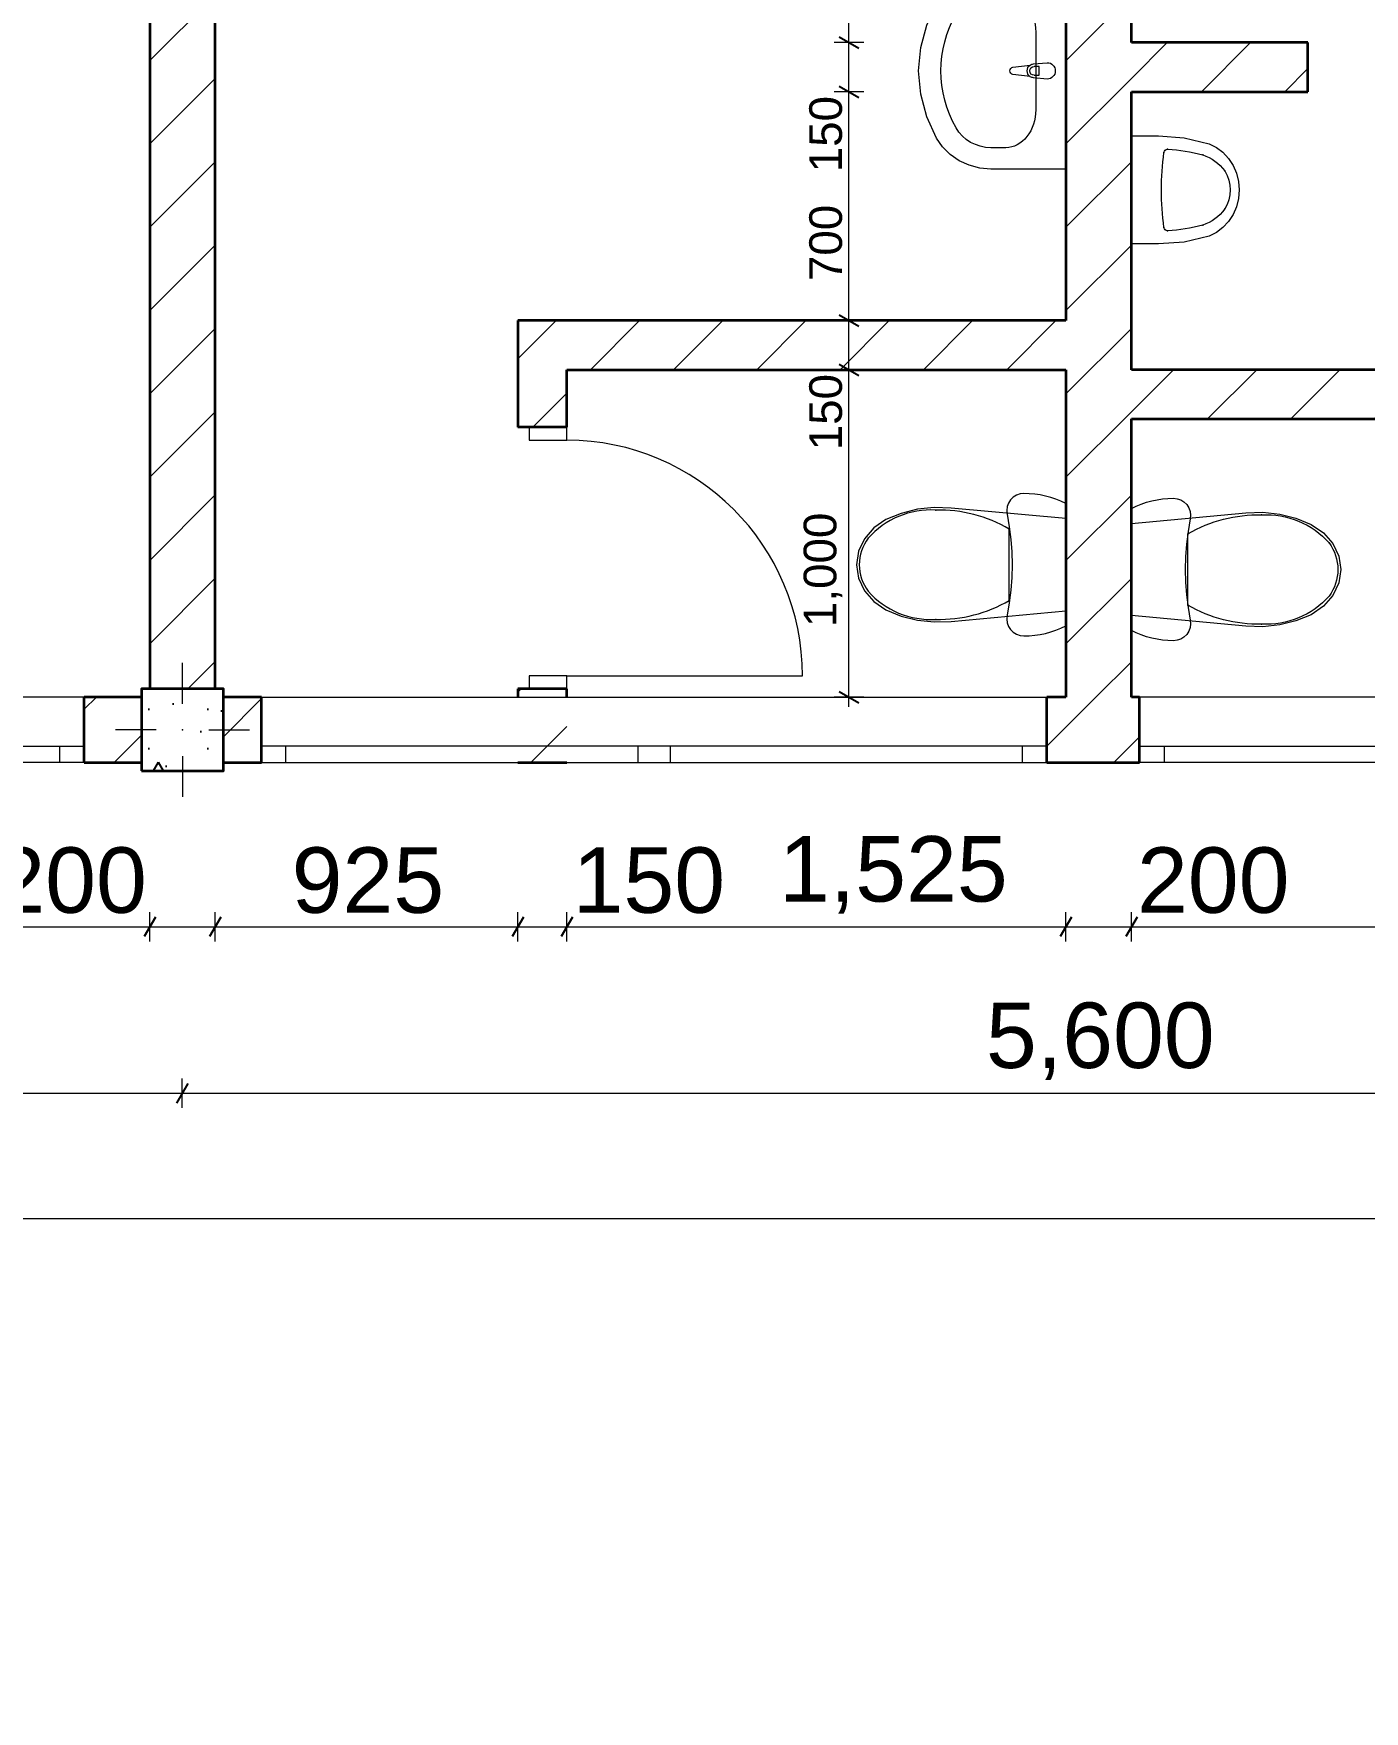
# Model space of a CAD drawing. Header units: millimetres. Extents: x 323482 to 503016, y 8175 to 72038.
# Drawn here: x 429668 to 433736, y 10558 to 15685 of the extents above; entities that cross this region are included whole.
import ezdxf

# ---------------------------------------------------------------- set-up
doc = ezdxf.new("R2010")
doc.units = ezdxf.units.MM
doc.header["$MEASUREMENT"] = 0
for name, color, linetype in [('ARCHICAD Doors', 7, 'Continuous'), ('ARCHICAD Windows', 7, 'Continuous'), ('Dimensioning - General', 7, 'Continuous'), ('Interior - Furniture', 7, 'Continuous'), ('Structural - Bearing', 7, 'Continuous')]:
    doc.layers.add(name, color=color, linetype=linetype)
for name, color, linetype, lineweight, true_color in [('ARCHICAD Doors_Pen_No__23', 7, 'Continuous', 20, 0xff6600), ('ARCHICAD Doors_Pen_No__3', 7, 'Continuous', 18, 0xff6600), ('ARCHICAD Windows_Pen_No__23', 7, 'Continuous', 20, 0xff6600), ('ARCHICAD Windows_Pen_No__3', 7, 'Continuous', 18, 0xff6600), ('Dimensioning - General_Pen_No__45', 7, 'Continuous', 25, 0x40a5ff), ('Dimensioning - General_Pen_No__85', 7, 'Continuous', 20, 0x80c2ff), ('Structural - Bearing_Pen_No__107', 7, 'Continuous', 13, 0xaaaaaa), ('Structural - Bearing_Pen_No__28', 7, 'Continuous', 35, 0xa80f02), ('Structural - Bearing_Pen_No__48', 7, 'Continuous', 25, 0xa80f02)]:
    doc.layers.add(name, color=color, linetype=linetype, lineweight=lineweight, true_color=true_color)
for name, color, linetype, lineweight in [('ARCHICAD Doors_Pen_No__27', 7, 'Continuous', 35), ('ARCHICAD Windows_Pen_No__27', 7, 'Continuous', 35), ('Dimensioning - General_Pen_No__46', 5, 'Continuous', 25), ('Interior - Furniture _Pen_No__75', 6, 'Continuous', 20), ('Structural - Bearing_Pen_No__20', 1, 'Continuous', 0), ('Structural - Bearing_Pen_No__27', 7, 'Continuous', 35)]:
    doc.layers.add(name, color=color, linetype=linetype, lineweight=lineweight)
doc.styles.add('GENERATED_STYLE_1', font='arial.ttf')
doc.dimstyles.new('GENERATED_STYLE__6', dxfattribs={"dimtxt": 200, "dimasz": 45.6, "dimexe": 0.18, "dimexo": 0.0625, "dimgap": 0.09, "dimtad": 1, "dimtih": 1, "dimtoh": 1, "dimdec": 0, "dimzin": 0, "dimdsep": 46, "dimtxsty": 'GENERATED_STYLE_1', "dimblk": 'ARROWHEAD_2', "dimblk1": 'ARROWHEAD_2', "dimblk2": 'ARROWHEAD_2', "dimcen": 0.09, "dimse1": 1, "dimse2": 1, "dimclrd": 256, "dimclre": 256, "dimclrt": 5, "dimadec": 0, "dimazin": 0, "dimtfac": 1, "dimtdec": 4, "dimtmove": 0, "dimatfit": 3, "dimfxl": 1, "dimtolj": 1, "dimtzin": 0, "dimarcsym": 0})
doc.dimstyles.new('GENERATED_STYLE__7', dxfattribs={"dimtxt": 200, "dimasz": 45.6, "dimexe": 0.18, "dimexo": 0.0625, "dimgap": 0.09, "dimtad": 1, "dimdec": 0, "dimzin": 0, "dimdsep": 46, "dimtxsty": 'GENERATED_STYLE_1', "dimblk": 'ARROWHEAD_2', "dimblk1": 'ARROWHEAD_2', "dimblk2": 'ARROWHEAD_2', "dimcen": 0.09, "dimse1": 1, "dimse2": 1, "dimclrd": 256, "dimclre": 256, "dimclrt": 5, "dimadec": 0, "dimazin": 0, "dimtfac": 1, "dimtdec": 4, "dimtmove": 0, "dimatfit": 3, "dimfxl": 1, "dimtolj": 1, "dimtzin": 0, "dimarcsym": 0})
doc.dimstyles.new('GENERATED_STYLE__8', dxfattribs={"dimtxt": 100, "dimasz": 45.6, "dimexe": 0.18, "dimexo": 0.0625, "dimgap": 0.09, "dimtad": 1, "dimdec": 0, "dimzin": 0, "dimdsep": 46, "dimtxsty": 'GENERATED_STYLE_1', "dimblk": 'ARROWHEAD_2', "dimblk1": 'ARROWHEAD_2', "dimblk2": 'ARROWHEAD_2', "dimcen": 0.09, "dimse1": 1, "dimse2": 1, "dimclrd": 256, "dimclre": 256, "dimclrt": 5, "dimadec": 0, "dimazin": 0, "dimtfac": 1, "dimtdec": 4, "dimtmove": 0, "dimatfit": 3, "dimfxl": 1, "dimtolj": 1, "dimtzin": 0, "dimarcsym": 0})
pattern_1 = [(45, (0, 0), (-127.27922, 127.27922), [])]

# ---------------------------------------------------------------- blocks, each defined once
blk = doc.blocks.new('Double Sash Window 21_5')
at = {"layer": 'ARCHICAD Windows_Pen_No__23', "color": 30, "linetype": 'Continuous', "lineweight": 20, "true_color": 0xff6600}
for p, q in [((-1200, 0), (-1125, 0)), ((-1125, 0), (-1125, -50)), ((-50, -50), (-50, 0)), ((-50, 0), (0, 0)), ((0, 0), (50, 0)), ((50, 0), (50, -50)), ((1125, -50), (1125, 0)), ((1125, 0), (1200, 0)), ((-1125, -50), (-1200, -50)), ((0, -50), (-50, -50)), ((50, -50), (0, -50)), ((1200, -50), (1125, -50))]:
    blk.add_line(p, q, dxfattribs=at)
at = {"layer": 'ARCHICAD Windows_Pen_No__27', "color": 7, "linetype": 'Continuous', "lineweight": 35}
for p, q in [((-1200, 0), (-1200, -50)), ((-1200, 0), (-1200, -50)), ((1200, 0), (1200, -50)), ((1200, 0), (1200, -50)), ((-1200, -50), (-1200, -200)), ((1200, -50), (1200, -200))]:
    blk.add_line(p, q, dxfattribs=at)
at = {"layer": 'ARCHICAD Windows_Pen_No__3', "color": 30, "linetype": 'Continuous', "lineweight": 18, "true_color": 0xff6600}
for p, q in [((-1200, 0), (1200, 0)), ((-1125, 0), (-50, 0)), ((50, 0), (1125, 0)), ((-50, -50), (-1125, -50)), ((1125, -50), (50, -50)), ((-1200, -200), (1200, -200))]:
    blk.add_line(p, q, dxfattribs=at)
blk = doc.blocks.new('Double Sash Window 21_6')
at = {"layer": 'ARCHICAD Windows_Pen_No__23', "color": 30, "linetype": 'Continuous', "lineweight": 20, "true_color": 0xff6600}
for p, q in [((-900, 0), (-825, 0)), ((-825, 0), (-825, -50)), ((-50, -50), (-50, 0)), ((-50, 0), (0, 0)), ((0, 0), (50, 0)), ((50, 0), (50, -50)), ((825, -50), (825, 0)), ((825, 0), (900, 0)), ((-825, -50), (-900, -50)), ((0, -50), (-50, -50)), ((50, -50), (0, -50)), ((900, -50), (825, -50))]:
    blk.add_line(p, q, dxfattribs=at)
at = {"layer": 'ARCHICAD Windows_Pen_No__27', "color": 7, "linetype": 'Continuous', "lineweight": 35}
for p, q in [((-900, 0), (-900, -50)), ((-900, 0), (-900, -50)), ((900, 0), (900, -50)), ((900, 0), (900, -50)), ((-900, -50), (-900, -200)), ((900, -50), (900, -200))]:
    blk.add_line(p, q, dxfattribs=at)
at = {"layer": 'ARCHICAD Windows_Pen_No__3', "color": 30, "linetype": 'Continuous', "lineweight": 18, "true_color": 0xff6600}
for p, q in [((-900, 0), (900, 0)), ((-825, 0), (-50, 0)), ((50, 0), (825, 0)), ((-50, -50), (-825, -50)), ((825, -50), (50, -50)), ((-900, -200), (900, -200))]:
    blk.add_line(p, q, dxfattribs=at)
blk = doc.blocks.new('Wall_33', base_point=(416523.1, 13557.2))
at = {"layer": 'Structural - Bearing_Pen_No__107', "linetype": 'Continuous', "lineweight": 13, "true_color": 0xaaaaaa}
h = blk.add_hatch(dxfattribs=at)
h.set_pattern_fill('MASONRY_BLOCK', color=253, style=0, pattern_type=2)
h.set_pattern_definition(pattern_1)
h.paths.add_polyline_path([(429998.4, 13657.2), (429823.1, 13657.2), (429823.1, 13457.2), (429998.4, 13457.2)])
h = blk.add_hatch(dxfattribs=at)
h.set_pattern_fill('MASONRY_BLOCK', color=253, style=0, pattern_type=2)
h.set_pattern_definition(pattern_1)
h.paths.add_polyline_path([(430248.4, 13457.2), (430364.7, 13457.2), (430364.7, 13657.2), (430248.4, 13657.2)])
h = blk.add_hatch(dxfattribs=at)
h.set_pattern_fill('MASONRY_BLOCK', color=253, style=0, pattern_type=2)
h.set_pattern_definition(pattern_1)
h.paths.add_polyline_path([(432764.7, 13657.2), (432764.7, 13457.2), (433048.3, 13457.2), (433048.3, 13657.2)])
at = {"layer": 'Structural - Bearing_Pen_No__27', "color": 7, "linetype": 'Continuous', "lineweight": 35}
for p, q in [((429823.1, 13507.2), (429823.1, 13657.2)), ((430364.7, 13507.2), (430364.7, 13657.2)), ((432764.7, 13507.2), (432764.7, 13657.2)), ((433048.3, 13507.2), (433048.3, 13657.2)), ((429823.1, 13457.2), (429823.1, 13507.2)), ((430364.7, 13457.2), (430364.7, 13507.2)), ((432764.7, 13457.2), (432764.7, 13507.2)), ((433048.3, 13457.2), (433048.3, 13507.2))]:
    blk.add_line(p, q, dxfattribs=at)
at = {"layer": 'Structural - Bearing_Pen_No__27', "color": 7, "linetype": 'Continuous', "lineweight": 35, "flags": 128}
for points in [[(429998.4, 13657.2), (429823.1, 13657.2)], [(430364.7, 13657.2), (430248.4, 13657.2)], [(432823.3, 13657.2), (432764.7, 13657.2)], [(433048.3, 13657.2), (433023.3, 13657.2)], [(429823.1, 13457.2), (429998.4, 13457.2)], [(430248.4, 13457.2), (430364.7, 13457.2)], [(432764.7, 13457.2), (433048.3, 13457.2)]]:
    blk.add_lwpolyline(points, dxfattribs=at)
at = {"layer": 'ARCHICAD Windows', "color": 21, "linetype": 'Continuous', "lineweight": 18, "true_color": 0xff9955, "zscale": 1000, "rotation": 180}
for name, p in [('Double Sash Window 21_6', (428923.1, 13457.2)), ('Double Sash Window 21_5', (434248.3, 13457.2))]:
    blk.add_blockref(name, p, dxfattribs=at)
at = {"layer": 'ARCHICAD Windows', "color": 21, "linetype": 'Continuous', "lineweight": 18, "true_color": 0xff9955, "xscale": -1, "zscale": 1000, "rotation": 180}
blk.add_blockref('Double Sash Window 21_5', (431564.7, 13457.2), dxfattribs=at)
blk = doc.blocks.new('Wall_39', base_point=(432923.3, 17807.2))
at = {"layer": 'Structural - Bearing_Pen_No__107', "linetype": 'Continuous', "lineweight": 13, "true_color": 0xaaaaaa}
h = blk.add_hatch(dxfattribs=at)
h.set_pattern_fill('MASONRY_BLOCK', color=253, style=0, pattern_type=2)
h.set_pattern_definition(pattern_1)
h.paths.add_polyline_path([(433023.3, 17707.2), (432823.3, 17707.2), (432823.3, 16706.9), (433023.3, 16706.9)])
h = blk.add_hatch(dxfattribs=at)
h.set_pattern_fill('MASONRY_BLOCK', color=253, style=0, pattern_type=2)
h.set_pattern_definition(pattern_1)
h.paths.add_polyline_path([(433023.3, 16506.9), (432823.3, 16506.9), (432823.3, 13657.2), (433023.3, 13657.2)])
at = {"layer": 'Structural - Bearing_Pen_No__27', "color": 7, "linetype": 'Continuous', "lineweight": 35, "flags": 128}
for points in [[(432823.3, 17707.2), (432823.3, 16706.9)], [(433023.3, 16706.9), (433023.3, 17707.2)], [(432823.3, 16506.9), (432823.3, 14807.7)], [(433023.3, 15657.2), (433023.3, 16506.9)], [(433023.3, 14657.7), (433023.3, 15507.2)], [(432823.3, 14657.7), (432823.3, 13657.2)], [(433023.3, 13657.2), (433023.3, 14507.7)]]:
    blk.add_lwpolyline(points, dxfattribs=at)
blk = doc.blocks.new('Wall_43', base_point=(430123.4, 17807.2))
at = {"layer": 'Structural - Bearing_Pen_No__107', "linetype": 'Continuous', "lineweight": 13, "true_color": 0xaaaaaa}
h = blk.add_hatch(dxfattribs=at)
h.set_pattern_fill('MASONRY_BLOCK', color=253, style=0, pattern_type=2)
h.set_pattern_definition(pattern_1)
h.paths.add_polyline_path([(430223.4, 17707.2), (430023.4, 17907.2), (430023.4, 13682.2), (430223.4, 13682.2)])
at = {"layer": 'Structural - Bearing_Pen_No__27', "color": 7, "linetype": 'Continuous', "lineweight": 35, "flags": 128}
for points in [[(430023.4, 17907.2), (430023.4, 13682.2)], [(430223.4, 16706.9), (430223.4, 17707.2)], [(430223.4, 13682.2), (430223.4, 16506.9)]]:
    blk.add_lwpolyline(points, dxfattribs=at)
blk = doc.blocks.new('Wall_49', base_point=(433562.9, 15582.2))
at = {"layer": 'Structural - Bearing_Pen_No__107', "linetype": 'Continuous', "lineweight": 13, "true_color": 0xaaaaaa}
h = blk.add_hatch(dxfattribs=at)
h.set_pattern_fill('MASONRY_BLOCK', color=253, style=0, pattern_type=2)
h.set_pattern_definition(pattern_1)
h.paths.add_polyline_path([(433562.9, 15657.2), (433023.3, 15657.2), (433023.3, 15507.2), (433562.9, 15507.2)])
at = {"layer": 'Structural - Bearing_Pen_No__27', "color": 7, "linetype": 'Continuous', "lineweight": 35, "flags": 128}
for points in [[(433562.9, 15657.2), (433023.3, 15657.2)], [(433562.9, 15507.2), (433562.9, 15657.2)], [(433023.3, 15507.2), (433562.9, 15507.2)]]:
    blk.add_lwpolyline(points, dxfattribs=at)
blk = doc.blocks.new('Wall_50', base_point=(432923.3, 14732.7))
at = {"layer": 'Structural - Bearing_Pen_No__107', "linetype": 'Continuous', "lineweight": 13, "true_color": 0xaaaaaa}
h = blk.add_hatch(dxfattribs=at)
h.set_pattern_fill('MASONRY_BLOCK', color=253, style=0, pattern_type=2)
h.set_pattern_definition(pattern_1)
h.paths.add_polyline_path([(432823.3, 14807.7), (431148.3, 14807.7), (431298.3, 14657.7), (432823.3, 14657.7)])
at = {"layer": 'Structural - Bearing_Pen_No__27', "color": 7, "linetype": 'Continuous', "lineweight": 35, "flags": 128}
for points in [[(432823.3, 14807.7), (431148.3, 14807.7)], [(431298.3, 14657.7), (432823.3, 14657.7)]]:
    blk.add_lwpolyline(points, dxfattribs=at)
blk = doc.blocks.new('Door 21_2')
at = {"layer": 'ARCHICAD Doors_Pen_No__23', "color": 30, "linetype": 'Continuous', "lineweight": 20, "true_color": 0xff6600}
for p, q in [((-360, 0), (-400, 0)), ((-400, 0), (-400, -115)), ((-360, -115), (-360, 0)), ((400, 0), (360, 0)), ((360, 0), (360, -115)), ((400, -115), (400, 0)), ((-400, -115), (-360, -115)), ((360, -115), (400, -115))]:
    blk.add_line(p, q, dxfattribs=at)
at = {"layer": 'ARCHICAD Doors_Pen_No__27', "color": 7, "linetype": 'Continuous', "lineweight": 35}
for p, q in [((-400, 0), (-400, -115)), ((-400, 0), (-400, -115)), ((400, 0), (400, -115)), ((400, 0), (400, -115)), ((-400, -115), (-400, -150)), ((400, -115), (400, -150))]:
    blk.add_line(p, q, dxfattribs=at)
at = {"layer": 'ARCHICAD Doors_Pen_No__3', "color": 30, "linetype": 'Continuous', "lineweight": 18, "true_color": 0xff6600}
blk.add_line((360, 0), (360, 720), dxfattribs=at)
blk.add_arc((360, 0), 720, 90, 180, dxfattribs=at)
blk = doc.blocks.new('Wall_51', base_point=(431223.3, 14732.7))
at = {"layer": 'Structural - Bearing_Pen_No__107', "linetype": 'Continuous', "lineweight": 13, "true_color": 0xaaaaaa}
h = blk.add_hatch(dxfattribs=at)
h.set_pattern_fill('MASONRY_BLOCK', color=253, style=0, pattern_type=2)
h.set_pattern_definition(pattern_1)
h.paths.add_polyline_path([(431148.3, 14807.7), (431148.3, 14482.2), (431298.3, 14482.2), (431298.3, 14657.7)])
h = blk.add_hatch(dxfattribs=at)
h.set_pattern_fill('MASONRY_BLOCK', color=253, style=0, pattern_type=2)
h.set_pattern_definition(pattern_1)
h.paths.add_polyline_path([(431148.3, 13457.2), (431298.3, 13457.2), (431298.3, 13682.2), (431148.3, 13682.2)])
at = {"layer": 'Structural - Bearing_Pen_No__27', "color": 7, "linetype": 'Continuous', "lineweight": 35}
for p, q in [((431183.3, 14482.2), (431148.3, 14482.2)), ((431298.3, 14482.2), (431183.3, 14482.2)), ((431183.3, 13682.2), (431148.3, 13682.2)), ((431298.3, 13682.2), (431183.3, 13682.2))]:
    blk.add_line(p, q, dxfattribs=at)
at = {"layer": 'Structural - Bearing_Pen_No__27', "color": 7, "linetype": 'Continuous', "lineweight": 35, "flags": 128}
for points in [[(431148.3, 14807.7), (431148.3, 14482.2)], [(431298.3, 14482.2), (431298.3, 14657.7)], [(431148.3, 13682.2), (431148.3, 13657.2)], [(431298.3, 13657.2), (431298.3, 13682.2)], [(431148.3, 13457.2), (431298.3, 13457.2)]]:
    blk.add_lwpolyline(points, dxfattribs=at)
at = {"layer": 'ARCHICAD Doors', "color": 21, "linetype": 'Continuous', "lineweight": 18, "true_color": 0xff9955, "zscale": 1000, "rotation": 270}
blk.add_blockref('Door 21_2', (431298.3, 14082.2), dxfattribs=at)
blk = doc.blocks.new('Wall_52', base_point=(432923.3, 14582.7))
at = {"layer": 'Structural - Bearing_Pen_No__107', "linetype": 'Continuous', "lineweight": 13, "true_color": 0xaaaaaa}
h = blk.add_hatch(dxfattribs=at)
h.set_pattern_fill('MASONRY_BLOCK', color=253, style=0, pattern_type=2)
h.set_pattern_definition(pattern_1)
h.paths.add_polyline_path([(433023.3, 14507.7), (434548.3, 14507.7), (434698.3, 14657.7), (433023.3, 14657.7)])
at = {"layer": 'Structural - Bearing_Pen_No__27', "color": 7, "linetype": 'Continuous', "lineweight": 35, "flags": 128}
for points in [[(434698.3, 14657.7), (433023.3, 14657.7)], [(433023.3, 14507.7), (434548.3, 14507.7)]]:
    blk.add_lwpolyline(points, dxfattribs=at)
blk = doc.blocks.new('Column_56', base_point=(430123.4, 13557.2))
at = {"layer": 'Structural - Bearing_Pen_No__48', "linetype": 'Continuous', "lineweight": 25, "true_color": 0xa80f02}
h = blk.add_hatch(dxfattribs=at)
h.set_pattern_fill('STRUCTURAL_CONCRETE', color=14, style=0, pattern_type=2)
h.set_pattern_definition([(0, (0, 0), (0, 623.5383), [60, -300]), (0, (180, 311.8), (0, 623.5383), [60, -300]), (60, (0, 0), (-540, 311.7692), [60, -300]), (60, (360, 0), (-540, 311.7692), [60, -300]), (120, (60, 0), (540, 311.7692), [60, -300]), (120, (420, 0), (540, 311.7692), [60, -300]), (0, (0, 60), (0, 120.000005), [0, -120.000005, 0, -180.000007]), (45, (60, 60), (-84.852817, 84.852817), [0, -90.000004, 0, -150.000006])])
h.paths.add_polyline_path([(429998.4, 13432.2), (430248.4, 13432.2), (430248.4, 13682.2), (429998.4, 13682.2)])
at = {"layer": 'Structural - Bearing_Pen_No__20', "color": 1, "linetype": 'Continuous', "lineweight": 0}
for p, q in [((430123.4, 13637.2), (430123.4, 13762.2)), ((430043.4, 13557.2), (429918.4, 13557.2)), ((430203.4, 13557.2), (430328.4, 13557.2)), ((430123.4, 13477.2), (430123.4, 13352.2))]:
    blk.add_line(p, q, dxfattribs=at)
blk.add_point((430123.4, 13557.2), dxfattribs=at)
at = {"layer": 'Structural - Bearing_Pen_No__28', "color": 14, "linetype": 'Continuous', "lineweight": 35, "true_color": 0xa80f02, "flags": 128}
blk.add_lwpolyline([(429998.4, 13432.2), (430248.4, 13432.2), (430248.4, 13682.2), (429998.4, 13682.2)], close=True, dxfattribs=at)
blk = doc.blocks.new('Basin 21')
at = {"layer": 'Interior - Furniture _Pen_No__75', "color": 6, "linetype": 'Continuous', "lineweight": 20}
for p, q in [((-300, 0), (-300, -229.1)), ((300, 0), (-300, 0)), ((300, -229.1), (300, 0)), ((118.8, -92.3), (-118.8, -92.3)), ((-25, -57.3), (-21, -99.3)), ((-13.6, -97.1), (-13.6, -82.2)), ((-13.6, -82.2), (13.6, -82.2)), ((13.6, -82.2), (13.6, -97.1)), ((21, -99.3), (25, -57.3)), ((-17.7, -108.8), (-11.1, -161.7)), ((11.1, -161.7), (17.7, -108.8)), ((-234.8, -183.3), (-234.8, -229.1)), ((234.8, -183.3), (234.8, -229.1)), ((-300, -229.1), (-297.1, -262.8)), ((297.1, -262.8), (300, -229.1)), ((-297.1, -262.8), (-288.5, -295.5)), ((-288.5, -295.5), (-274.5, -326)), ((274.5, -326), (288.5, -295.5)), ((288.5, -295.5), (297.1, -262.8)), ((-274.5, -326), (-255.5, -353.4)), ((-255.5, -353.4), (-232.2, -376.9)), ((232.2, -376.9), (255.5, -353.4)), ((255.5, -353.4), (274.5, -326)), ((-232.2, -376.9), (-205.2, -395.6)), ((-205.2, -395.6), (-140, -425.5)), ((140, -425.5), (205.2, -395.6)), ((205.2, -395.6), (232.2, -376.9)), ((-140, -425.5), (-71, -443.8)), ((-71, -443.8), (0, -450)), ((0, -450), (71, -443.8)), ((71, -443.8), (140, -425.5))]:
    blk.add_line(p, q, dxfattribs=at)
for centre, radius, start, end in [((0, -57.3), 25, 0, 180), ((0, -97.4), 21.1, 185.1696, 212.771), ((0, -97.1), 13.6, 180, 0), ((0, -97.4), 21.1, 327.229, 354.8304), ((0, -97.4), 21.1, 212.771, 327.229), ((0, -160.3), 11.2, 187.1389, 352.8611)]:
    blk.add_arc(centre, radius, start, end, dxfattribs=at)
for centre, major_axis, ratio, start_param, end_param in [((-118.7, -183.3), (116.1, 0), 0.783646, 1.570796, 3.141593), ((118.7, -183.3), (116.1, 0), 0.783646, 0, 1.570796), ((-118.9, -229.1), (0, 121.2), 0.956522, 1.570796, 2.644618), ((118.9, -229.1), (0, 121.2), 0.956522, 3.638567, 4.712389), ((0, 0), (0, 381.8), 0.956522, 2.644618, 3.638567)]:
    blk.add_ellipse(centre, major_axis=major_axis, ratio=ratio, start_param=start_param, end_param=end_param, dxfattribs=at)
blk = doc.blocks.new('WC 21')
at = {"layer": 'Interior - Furniture _Pen_No__75', "color": 6, "linetype": 'Continuous', "lineweight": 20}
for p, q in [((-186.8, 0), (-193.9, -15.1)), ((186.8, 0), (-186.8, 0)), ((-141, 0), (-173.3, -350.4)), ((141, 0), (-141, 0)), ((173.3, -350.4), (141, 0)), ((193.9, -15.1), (186.8, 0)), ((-205.4, -46.3), (-209.7, -62.4)), ((-200.1, -30.5), (-205.4, -46.3)), ((-193.9, -15.1), (-200.1, -30.5)), ((200.1, -30.5), (193.9, -15.1)), ((205.4, -46.3), (200.1, -30.5)), ((209.7, -62.4), (205.4, -46.3)), ((-215.5, -95.2), (-217, -111.8)), ((-213.1, -78.7), (-215.5, -95.2)), ((-209.7, -62.4), (-213.1, -78.7)), ((213.1, -78.7), (209.7, -62.4)), ((215.5, -95.2), (213.1, -78.7)), ((217, -111.8), (215.5, -95.2)), ((-217, -111.8), (-217.5, -128.5)), ((-217.5, -128.5), (-216.2, -140)), ((-216.2, -140), (-212.4, -151)), ((-212.4, -151), (-206.3, -160.9)), ((206.3, -160.9), (212.4, -151)), ((212.4, -151), (216.2, -140)), ((216.2, -140), (217.5, -128.5)), ((217.5, -128.5), (217, -111.8)), ((-206.3, -160.9), (-198.2, -169.1)), ((-198.2, -169.1), (-188.5, -175.5)), ((-188.5, -175.5), (-177.6, -179.5)), ((-177.6, -179.5), (-166.1, -181)), ((-166.1, -181), (-154.5, -180)), ((-154.5, -180), (-116.2, -173.2)), ((-116.2, -173.2), (-77.6, -168.3)), ((0, -173), (-108.9, -173)), ((-77.6, -168.3), (-38.9, -165.4)), ((-38.9, -165.4), (0, -164.4)), ((0, -164.4), (38.9, -165.4)), ((108.9, -173), (0, -173)), ((38.9, -165.4), (77.6, -168.3)), ((77.6, -168.3), (116.2, -173.2)), ((116.2, -173.2), (154.5, -180)), ((154.5, -180), (166.1, -181)), ((166.1, -181), (177.6, -179.5)), ((177.6, -179.5), (188.5, -175.5)), ((188.5, -175.5), (198.2, -169.1)), ((198.2, -169.1), (206.3, -160.9)), ((-173.3, -350.4), (-174.9, -402.1)), ((174.9, -402.1), (173.3, -350.4)), ((-174.9, -402.1), (-169.4, -453.4)), ((169.4, -453.4), (174.9, -402.1)), ((-169.4, -453.4), (-157, -503.2)), ((157, -503.2), (169.4, -453.4)), ((-157, -503.2), (-138, -550.1)), ((138, -550.1), (157, -503.2)), ((-138, -550.1), (-112.4, -587.3)), ((112.4, -587.3), (138, -550.1)), ((-112.4, -587.3), (-79.4, -615.8)), ((79.4, -615.8), (112.4, -587.3)), ((81.1, -604.6), (81.1, -604.6)), ((-79.4, -615.8), (-41, -633.8)), ((-41, -633.8), (0, -640)), ((0, -631.4), (0, -631.4)), ((0, -640), (41, -633.8)), ((41, -633.8), (79.4, -615.8))]:
    blk.add_line(p, q, dxfattribs=at)
for centre, major_axis, start_param, end_param in [((258.1, -387.9), (0, 425.5), 1.041392, 1.594412), ((-258.1, -387.9), (0, 425.5), 4.688773, 5.241794), ((89.5, -412.3), (0, 257.1), 1.515065, 2.415654), ((-89.5, -412.3), (0, 257.1), 3.867532, 4.76812), ((0.8, -492.8), (0, 138.6), 2.509088, 3.135732), ((-0.8, -492.8), (0, 138.6), 3.147454, 3.774097)]:
    blk.add_ellipse(centre, major_axis=major_axis, ratio=0.999377, start_param=start_param, end_param=end_param, dxfattribs=at)
for p in [(108.9, -173), (-167, -398), (167, -398), (-81.1, -604.6)]:
    blk.add_point(p, dxfattribs=at)
blk = doc.blocks.new('Urinal 21')
at = {"layer": 'Interior - Furniture _Pen_No__75', "color": 6, "linetype": 'Continuous', "lineweight": 20}
for p, q in [((165, 0), (-165, 0)), ((-165, 0), (-165, -83)), ((165, -83), (165, 0)), ((-165, -83), (-159, -161.2)), ((159, -161.2), (165, -83)), ((-159, -161.2), (-141.1, -237.8)), ((141.1, -237.8), (159, -161.2)), ((-141.1, -237.8), (-130.1, -259.9)), ((130.1, -259.9), (141.1, -237.8)), ((-130.1, -259.9), (-115.1, -279.9)), ((-115.1, -279.9), (-96.6, -297.2)), ((-96.6, -297.2), (-75.1, -311.2)), ((75.1, -311.2), (96.6, -297.2)), ((96.6, -297.2), (115.1, -279.9)), ((115.1, -279.9), (130.1, -259.9)), ((-75.1, -311.2), (-51.4, -321.5)), ((-51.4, -321.5), (-26.1, -327.9)), ((-26.1, -327.9), (0, -330)), ((0, -330), (26.1, -327.9)), ((26.1, -327.9), (51.4, -321.5)), ((51.4, -321.5), (75.1, -311.2))]:
    blk.add_line(p, q, dxfattribs=at)
for centre, major_axis, start_param, end_param in [((-111.8, -111.9), (13.3, 0), 1.753661, 3.055796), ((0, -843), (806, 0), 1.428537, 1.713056), ((111.8, -111.9), (13.3, 0), 0.085797, 1.387931), ((440, -83.5), (565.8, 0), 3.193476, 3.39964), ((-440, -83.5), (565.8, 0), 6.025138, 6.231302), ((29.6, -181.2), (142.3, 0), 3.42286, 4.04878), ((-29.6, -181.2), (142.3, 0), 5.375998, 6.001918), ((0, -202.5), (106.5, 0), 4.135515, 5.289263)]:
    blk.add_ellipse(centre, major_axis=major_axis, ratio=0.93164, start_param=start_param, end_param=end_param, dxfattribs=at)
for p in [(-114.3, -99.7), (114.3, -99.7), (-125.1, -110.8), (125.1, -110.8), (-107.2, -218), (107.2, -218), (-58.1, -285.7), (58.1, -285.7)]:
    blk.add_point(p, dxfattribs=at)
blk = doc.blocks.new('*D299')
at = {"layer": 'Dimensioning - General_Pen_No__45', "color": 161, "linetype": 'Continuous', "lineweight": 25, "true_color": 0x40a5ff, "transparency": 16777216}
for p, q in [((441993, 13674.5), (442053, 13639.9)), ((441993, 13474.5), (442053, 13439.9))]:
    blk.add_line(p, q, dxfattribs=at)
at = {"layer": 'Dimensioning - General_Pen_No__85', "color": 151, "linetype": 'Continuous', "lineweight": 20, "true_color": 0x80c2ff, "transparency": 16777216}
for p, q in [((442068, 13657.2), (441978, 13657.2)), ((442023, 13457.2), (442023, 13657.2)), ((442068, 13457.2), (441978, 13457.2)), ((442023, 13427.9), (442023, 13457.2))]:
    blk.add_line(p, q, dxfattribs=at)
at = {"layer": 'Dimensioning - General_Pen_No__46', "color": 5, "lineweight": 25, "transparency": 16777216, "insert": (441983, 12982.2), "char_height": 200, "attachment_point": 7, "rotation": 90, "style": 'GENERATED_STYLE_1'}
blk.add_mtext('\\A1;200', dxfattribs=at)
blk = doc.blocks.new('ARROWHEAD_2')
at = {"color": 0, "linetype": 'Continuous', "lineweight": 0}
for p, q in [((0, 0), (-1, 0)), ((-0.38, -0.66), (0.38, 0.66))]:
    blk.add_line(p, q, dxfattribs=at)
blk = doc.blocks.new('*D300')
at = {"layer": 'Dimensioning - General_Pen_No__45', "color": 161, "linetype": 'Continuous', "lineweight": 25, "true_color": 0x40a5ff, "transparency": 16777216}
for p, q in [((441993, 17724.5), (442053, 17689.9)), ((441993, 13674.5), (442053, 13639.9))]:
    blk.add_line(p, q, dxfattribs=at)
at = {"layer": 'Dimensioning - General_Pen_No__85', "color": 151, "linetype": 'Continuous', "lineweight": 20, "true_color": 0x80c2ff, "transparency": 16777216}
for p, q in [((442068, 17707.2), (441978, 17707.2)), ((442023, 13657.2), (442023, 17707.2)), ((442068, 13657.2), (441978, 13657.2))]:
    blk.add_line(p, q, dxfattribs=at)
at = {"layer": 'Dimensioning - General_Pen_No__46', "color": 5, "lineweight": 25, "transparency": 16777216, "char_height": 200, "attachment_point": 7, "rotation": 90, "style": 'GENERATED_STYLE_1'}
for s, insert in [('\\A1;200', (441983, 17232.2)), ('\\A1;4,050', (441983, 15110.2))]:
    blk.add_mtext(s, dxfattribs=dict(at, insert=insert))
blk = doc.blocks.new('*D311')
at = {"layer": 'Dimensioning - General_Pen_No__45', "color": 161, "linetype": 'Continuous', "lineweight": 25, "true_color": 0x40a5ff, "transparency": 16777216}
for p, q in [((427840.7, 12985.3), (427806.1, 12925.3)), ((430040.7, 12985.3), (430006.1, 12925.3))]:
    blk.add_line(p, q, dxfattribs=at)
at = {"layer": 'Dimensioning - General_Pen_No__85', "color": 151, "linetype": 'Continuous', "lineweight": 20, "true_color": 0x80c2ff, "transparency": 16777216}
for p, q in [((427823.4, 12910.3), (427823.4, 13000.3)), ((430023.4, 12910.3), (430023.4, 13000.3)), ((427823.4, 12955.3), (430023.4, 12955.3))]:
    blk.add_line(p, q, dxfattribs=at)
at = {"layer": 'Dimensioning - General_Pen_No__46', "color": 5, "lineweight": 25, "transparency": 16777216, "char_height": 200, "attachment_point": 7, "style": 'GENERATED_STYLE_1'}
for s, insert in [('\\A1;2,200', (428351.4, 12995.3)), ('\\A1;200', (429548.4, 12995.3))]:
    blk.add_mtext(s, dxfattribs=dict(at, insert=insert))
blk = doc.blocks.new('*D312')
at = {"layer": 'Dimensioning - General_Pen_No__45', "color": 161, "linetype": 'Continuous', "lineweight": 25, "true_color": 0x40a5ff, "transparency": 16777216}
for p, q in [((430040.7, 12985.3), (430006.1, 12925.3)), ((430240.7, 12985.3), (430206.1, 12925.3))]:
    blk.add_line(p, q, dxfattribs=at)
at = {"layer": 'Dimensioning - General_Pen_No__85', "color": 151, "linetype": 'Continuous', "lineweight": 20, "true_color": 0x80c2ff, "transparency": 16777216}
for p, q in [((430023.4, 12910.3), (430023.4, 13000.3)), ((430223.4, 12910.3), (430223.4, 13000.3)), ((430023.4, 12955.3), (430223.4, 12955.3))]:
    blk.add_line(p, q, dxfattribs=at)
blk = doc.blocks.new('*D313')
at = {"layer": 'Dimensioning - General_Pen_No__45', "color": 161, "linetype": 'Continuous', "lineweight": 25, "true_color": 0x40a5ff, "transparency": 16777216}
for p, q in [((430240.7, 12985.3), (430206.1, 12925.3)), ((431165.6, 12985.3), (431131, 12925.3))]:
    blk.add_line(p, q, dxfattribs=at)
at = {"layer": 'Dimensioning - General_Pen_No__85', "color": 151, "linetype": 'Continuous', "lineweight": 20, "true_color": 0x80c2ff, "transparency": 16777216}
for p, q in [((430223.4, 12910.3), (430223.4, 13000.3)), ((431148.3, 12910.3), (431148.3, 13000.3)), ((430223.4, 12955.3), (431148.3, 12955.3))]:
    blk.add_line(p, q, dxfattribs=at)
at = {"layer": 'Dimensioning - General_Pen_No__46', "color": 5, "lineweight": 25, "transparency": 16777216, "insert": (430457, 12995.3), "char_height": 200, "attachment_point": 7, "style": 'GENERATED_STYLE_1'}
blk.add_mtext('\\A1;925', dxfattribs=at)
blk = doc.blocks.new('*D314')
at = {"layer": 'Dimensioning - General_Pen_No__45', "color": 161, "linetype": 'Continuous', "lineweight": 25, "true_color": 0x40a5ff, "transparency": 16777216}
for p, q in [((431165.6, 12985.3), (431131, 12925.3)), ((431315.6, 12985.3), (431281, 12925.3))]:
    blk.add_line(p, q, dxfattribs=at)
at = {"layer": 'Dimensioning - General_Pen_No__85', "color": 151, "linetype": 'Continuous', "lineweight": 20, "true_color": 0x80c2ff, "transparency": 16777216}
for p, q in [((431148.3, 12910.3), (431148.3, 13000.3)), ((431298.3, 12910.3), (431298.3, 13000.3)), ((431148.3, 12955.3), (431298.3, 12955.3))]:
    blk.add_line(p, q, dxfattribs=at)
blk = doc.blocks.new('*D315')
at = {"layer": 'Dimensioning - General_Pen_No__45', "color": 161, "linetype": 'Continuous', "lineweight": 25, "true_color": 0x40a5ff, "transparency": 16777216}
for p, q in [((431315.6, 12985.3), (431281, 12925.3)), ((432840.6, 12985.3), (432806, 12925.3))]:
    blk.add_line(p, q, dxfattribs=at)
at = {"layer": 'Dimensioning - General_Pen_No__85', "color": 151, "linetype": 'Continuous', "lineweight": 20, "true_color": 0x80c2ff, "transparency": 16777216}
for p, q in [((431298.3, 12910.3), (431298.3, 13000.3)), ((432823.3, 12910.3), (432823.3, 13000.3)), ((431298.3, 12955.3), (432823.3, 12955.3))]:
    blk.add_line(p, q, dxfattribs=at)
at = {"layer": 'Dimensioning - General_Pen_No__46', "color": 5, "lineweight": 25, "transparency": 16777216, "char_height": 200, "attachment_point": 7, "style": 'GENERATED_STYLE_1'}
for s, insert in [('\\A1;1,525', (431946.4, 12995.3)), ('\\A1;150', (431315.6, 12995.3))]:
    blk.add_mtext(s, dxfattribs=dict(at, insert=insert))
blk = doc.blocks.new('*D316')
at = {"layer": 'Dimensioning - General_Pen_No__45', "color": 161, "linetype": 'Continuous', "lineweight": 25, "true_color": 0x40a5ff, "transparency": 16777216}
for p, q in [((432840.6, 12985.3), (432806, 12925.3)), ((433040.6, 12985.3), (433006, 12925.3))]:
    blk.add_line(p, q, dxfattribs=at)
at = {"layer": 'Dimensioning - General_Pen_No__85', "color": 151, "linetype": 'Continuous', "lineweight": 20, "true_color": 0x80c2ff, "transparency": 16777216}
for p, q in [((432823.3, 12910.3), (432823.3, 13000.3)), ((433023.3, 12910.3), (433023.3, 13000.3)), ((432823.3, 12955.3), (433023.3, 12955.3))]:
    blk.add_line(p, q, dxfattribs=at)
blk = doc.blocks.new('*D317')
at = {"layer": 'Dimensioning - General_Pen_No__45', "color": 161, "linetype": 'Continuous', "lineweight": 25, "true_color": 0x40a5ff, "transparency": 16777216}
for p, q in [((433040.6, 12985.3), (433006, 12925.3)), ((435640.4, 12985.3), (435605.8, 12925.3))]:
    blk.add_line(p, q, dxfattribs=at)
at = {"layer": 'Dimensioning - General_Pen_No__85', "color": 151, "linetype": 'Continuous', "lineweight": 20, "true_color": 0x80c2ff, "transparency": 16777216}
for p, q in [((433023.3, 12910.3), (433023.3, 13000.3)), ((435623.1, 12910.3), (435623.1, 13000.3)), ((433023.3, 12955.3), (435623.1, 12955.3))]:
    blk.add_line(p, q, dxfattribs=at)
at = {"layer": 'Dimensioning - General_Pen_No__46', "color": 5, "lineweight": 25, "transparency": 16777216, "char_height": 200, "attachment_point": 7, "style": 'GENERATED_STYLE_1'}
for s, insert in [('\\A1;2,600', (433980, 12995.3)), ('\\A1;200', (433040.6, 12995.3)), ('\\A1;200', (435148.1, 12995.3))]:
    blk.add_mtext(s, dxfattribs=dict(at, insert=insert))
blk = doc.blocks.new('*D321')
at = {"layer": 'Dimensioning - General_Pen_No__45', "color": 161, "linetype": 'Continuous', "lineweight": 25, "true_color": 0x40a5ff, "transparency": 16777216}
for p, q in [((432130.4, 14675), (432190.4, 14640.3)), ((432130.4, 13674.5), (432190.4, 13639.9))]:
    blk.add_line(p, q, dxfattribs=at)
at = {"layer": 'Dimensioning - General_Pen_No__85', "color": 151, "linetype": 'Continuous', "lineweight": 20, "true_color": 0x80c2ff, "transparency": 16777216}
for p, q in [((432205.4, 14657.7), (432115.4, 14657.7)), ((432160.4, 13657.2), (432160.4, 14657.7)), ((432205.4, 13657.2), (432115.4, 13657.2)), ((432160.4, 13627.9), (432160.4, 13657.2))]:
    blk.add_line(p, q, dxfattribs=at)
at = {"layer": 'Dimensioning - General_Pen_No__46', "color": 5, "lineweight": 25, "transparency": 16777216, "char_height": 100, "attachment_point": 7, "rotation": 90, "style": 'GENERATED_STYLE_1'}
for s, insert in [('\\A1;150', (432140.4, 14411.5)), ('\\A1;1,000', (432140.4, 13871.4))]:
    blk.add_mtext(s, dxfattribs=dict(at, insert=insert))
blk = doc.blocks.new('*D322')
at = {"layer": 'Dimensioning - General_Pen_No__45', "color": 161, "linetype": 'Continuous', "lineweight": 25, "true_color": 0x40a5ff, "transparency": 16777216}
for p, q in [((432130.4, 14825), (432190.4, 14790.3)), ((432130.4, 14675), (432190.4, 14640.3))]:
    blk.add_line(p, q, dxfattribs=at)
at = {"layer": 'Dimensioning - General_Pen_No__85', "color": 151, "linetype": 'Continuous', "lineweight": 20, "true_color": 0x80c2ff, "transparency": 16777216}
for p, q in [((432205.4, 14807.7), (432115.4, 14807.7)), ((432160.4, 14657.7), (432160.4, 14807.7)), ((432205.4, 14657.7), (432115.4, 14657.7))]:
    blk.add_line(p, q, dxfattribs=at)
blk = doc.blocks.new('*D323')
at = {"layer": 'Dimensioning - General_Pen_No__45', "color": 161, "linetype": 'Continuous', "lineweight": 25, "true_color": 0x40a5ff, "transparency": 16777216}
for p, q in [((432130.4, 15524.5), (432190.4, 15489.9)), ((432130.4, 14825), (432190.4, 14790.3))]:
    blk.add_line(p, q, dxfattribs=at)
at = {"layer": 'Dimensioning - General_Pen_No__85', "color": 151, "linetype": 'Continuous', "lineweight": 20, "true_color": 0x80c2ff, "transparency": 16777216}
for p, q in [((432205.4, 15507.2), (432115.4, 15507.2)), ((432160.4, 14807.7), (432160.4, 15507.2)), ((432205.4, 14807.7), (432115.4, 14807.7))]:
    blk.add_line(p, q, dxfattribs=at)
at = {"layer": 'Dimensioning - General_Pen_No__46', "color": 5, "lineweight": 25, "transparency": 16777216, "char_height": 100, "attachment_point": 7, "rotation": 90, "style": 'GENERATED_STYLE_1'}
for s, insert in [('\\A1;150', (432140.4, 15261)), ('\\A1;700', (432140.4, 14928.6))]:
    blk.add_mtext(s, dxfattribs=dict(at, insert=insert))
blk = doc.blocks.new('*D324')
at = {"layer": 'Dimensioning - General_Pen_No__45', "color": 161, "linetype": 'Continuous', "lineweight": 25, "true_color": 0x40a5ff, "transparency": 16777216}
for p, q in [((432130.4, 15674.5), (432190.4, 15639.9)), ((432130.4, 15524.5), (432190.4, 15489.9))]:
    blk.add_line(p, q, dxfattribs=at)
at = {"layer": 'Dimensioning - General_Pen_No__85', "color": 151, "linetype": 'Continuous', "lineweight": 20, "true_color": 0x80c2ff, "transparency": 16777216}
for p, q in [((432205.4, 15657.2), (432115.4, 15657.2)), ((432160.4, 15507.2), (432160.4, 15657.2)), ((432205.4, 15507.2), (432115.4, 15507.2))]:
    blk.add_line(p, q, dxfattribs=at)
blk = doc.blocks.new('*D325')
at = {"layer": 'Dimensioning - General_Pen_No__45', "color": 161, "linetype": 'Continuous', "lineweight": 25, "true_color": 0x40a5ff, "transparency": 16777216}
for p, q in [((432130.4, 16524.2), (432190.4, 16489.6)), ((432130.4, 15674.5), (432190.4, 15639.9))]:
    blk.add_line(p, q, dxfattribs=at)
at = {"layer": 'Dimensioning - General_Pen_No__85', "color": 151, "linetype": 'Continuous', "lineweight": 20, "true_color": 0x80c2ff, "transparency": 16777216}
for p, q in [((432205.4, 16506.9), (432115.4, 16506.9)), ((432160.4, 15657.2), (432160.4, 16506.9)), ((432205.4, 15657.2), (432115.4, 15657.2))]:
    blk.add_line(p, q, dxfattribs=at)
at = {"layer": 'Dimensioning - General_Pen_No__46', "color": 5, "lineweight": 25, "transparency": 16777216, "char_height": 100, "attachment_point": 7, "rotation": 90, "style": 'GENERATED_STYLE_1'}
for s, insert in [('\\A1;200', (432140.4, 16260.8)), ('\\A1;850', (432140.4, 15853.2))]:
    blk.add_mtext(s, dxfattribs=dict(at, insert=insert))
blk = doc.blocks.new('*D335')
at = {"layer": 'Dimensioning - General_Pen_No__45', "color": 161, "linetype": 'Continuous', "lineweight": 25, "true_color": 0x40a5ff, "transparency": 16777216}
for p, q in [((416440.4, 12093.9), (416405.8, 12033.9)), ((441405.8, 12033.9), (441440.4, 12093.9))]:
    blk.add_line(p, q, dxfattribs=at)
at = {"layer": 'Dimensioning - General_Pen_No__85', "color": 151, "linetype": 'Continuous', "lineweight": 20, "true_color": 0x80c2ff, "transparency": 16777216}
for p, q in [((416423.1, 12018.9), (416423.1, 12108.9)), ((441423.1, 12018.9), (441423.1, 12108.9)), ((416393.8, 12063.9), (416423.1, 12063.9)), ((416423.1, 12063.9), (441423.1, 12063.9)), ((441423.1, 12063.9), (441452.5, 12063.9))]:
    blk.add_line(p, q, dxfattribs=at)
at = {"layer": 'Dimensioning - General_Pen_No__46', "color": 5, "lineweight": 25, "transparency": 16777216, "insert": (428503.7, 12103.9), "char_height": 200, "attachment_point": 7, "style": 'GENERATED_STYLE_1'}
blk.add_mtext('\\A1;25,000', dxfattribs=at)
blk = doc.blocks.new('*D338')
at = {"layer": 'Dimensioning - General_Pen_No__45', "color": 161, "linetype": 'Continuous', "lineweight": 25, "true_color": 0x40a5ff, "transparency": 16777216}
for p, q in [((427739.4, 12476.8), (427704.8, 12416.8)), ((430139.4, 12476.8), (430104.8, 12416.8))]:
    blk.add_line(p, q, dxfattribs=at)
at = {"layer": 'Dimensioning - General_Pen_No__85', "color": 151, "linetype": 'Continuous', "lineweight": 20, "true_color": 0x80c2ff, "transparency": 16777216}
for p, q in [((427722.1, 12401.8), (427722.1, 12491.8)), ((430122.1, 12401.8), (430122.1, 12491.8)), ((427722.1, 12446.8), (430122.1, 12446.8))]:
    blk.add_line(p, q, dxfattribs=at)
at = {"layer": 'Dimensioning - General_Pen_No__46', "color": 5, "lineweight": 25, "transparency": 16777216, "insert": (428578.9, 12486.8), "char_height": 200, "attachment_point": 7, "style": 'GENERATED_STYLE_1'}
blk.add_mtext('\\A1;2,400', dxfattribs=at)
blk = doc.blocks.new('*D339')
at = {"layer": 'Dimensioning - General_Pen_No__45', "color": 161, "linetype": 'Continuous', "lineweight": 25, "true_color": 0x40a5ff, "transparency": 16777216}
for p, q in [((430139.4, 12476.8), (430104.8, 12416.8)), ((435739.4, 12476.8), (435704.8, 12416.8))]:
    blk.add_line(p, q, dxfattribs=at)
at = {"layer": 'Dimensioning - General_Pen_No__85', "color": 151, "linetype": 'Continuous', "lineweight": 20, "true_color": 0x80c2ff, "transparency": 16777216}
for p, q in [((430122.1, 12401.8), (430122.1, 12491.8)), ((435722.1, 12401.8), (435722.1, 12491.8)), ((430122.1, 12446.8), (435722.1, 12446.8))]:
    blk.add_line(p, q, dxfattribs=at)
at = {"layer": 'Dimensioning - General_Pen_No__46', "color": 5, "lineweight": 25, "transparency": 16777216, "insert": (432578.9, 12486.8), "char_height": 200, "attachment_point": 7, "style": 'GENERATED_STYLE_1'}
blk.add_mtext('\\A1;5,600', dxfattribs=at)
blk = doc.blocks.new('*D343')
at = {"layer": 'Dimensioning - General_Pen_No__45', "color": 161, "linetype": 'Continuous', "lineweight": 25, "true_color": 0x40a5ff, "transparency": 16777216}
for p, q in [((442891.3, 24839.9), (442831.3, 24874.5)), ((442831.3, 13474.5), (442891.3, 13439.9))]:
    blk.add_line(p, q, dxfattribs=at)
at = {"layer": 'Dimensioning - General_Pen_No__85', "color": 151, "linetype": 'Continuous', "lineweight": 20, "true_color": 0x80c2ff, "transparency": 16777216}
for p, q in [((442861.3, 24857.2), (442861.3, 24886.5)), ((442906.3, 24857.2), (442816.3, 24857.2)), ((442861.3, 13457.2), (442861.3, 24857.2)), ((442906.3, 13457.2), (442816.3, 13457.2)), ((442861.3, 13427.9), (442861.3, 13457.2))]:
    blk.add_line(p, q, dxfattribs=at)
at = {"layer": 'Dimensioning - General_Pen_No__46', "color": 5, "lineweight": 25, "transparency": 16777216, "insert": (442821.3, 18747.9), "char_height": 200, "attachment_point": 7, "rotation": 90, "style": 'GENERATED_STYLE_1'}
blk.add_mtext('\\A1;11,400', dxfattribs=at)

msp = doc.modelspace()

# ---------------------------------------------------------------- block references
at = {"layer": 'Interior - Furniture', "color": 104, "linetype": 'Continuous', "lineweight": 20, "true_color": 0x029e21, "xscale": -1, "zscale": 1000}
for name, p, rotation in [('Basin 21', (432823.3, 15570.9), 270), ('Urinal 21', (433023.3, 15206.9), 90), ('WC 21', (433023.3, 14047.2), 90)]:
    msp.add_blockref(name, p, dxfattribs=dict(at, rotation=rotation))
at = {"layer": 'Interior - Furniture', "color": 104, "linetype": 'Continuous', "lineweight": 20, "true_color": 0x029e21, "zscale": 1000, "rotation": 270}
msp.add_blockref('WC 21', (432823.3, 14061.8), dxfattribs=at)
at = {"layer": 'Structural - Bearing', "color": 7, "lineweight": 35}
for name, p in [('Wall_43', (430123.4, 17807.2)), ('Wall_39', (432923.3, 17807.2)), ('Wall_49', (433562.9, 15582.2)), ('Wall_50', (432923.3, 14732.7)), ('Wall_51', (431223.3, 14732.7)), ('Wall_52', (432923.3, 14582.7)), ('Wall_33', (416523.1, 13557.2))]:
    msp.add_blockref(name, p, dxfattribs=at)
at = {"layer": 'Structural - Bearing', "color": 14, "lineweight": 35, "true_color": 0xa80f02}
msp.add_blockref('Column_56', (430123.4, 13557.2), dxfattribs=at)

# ---------------------------------------------------------------- dimensions: what is measured, and where the dimension line sits
at = {"layer": 'Dimensioning - General', "color": 151, "linetype": 'Continuous', "lineweight": 20, "true_color": 0x80c2ff}
for base, p1, p2, dimstyle, picture, middle in [((442861.3, 24857.2), (428923.1, 13457.2), (428923.1, 24857.2), 'GENERATED_STYLE__7', '*D343', (442721.3, 19179.6)), ((442023, 17707.2), (428923.1, 13657.2), (435723.3, 17707.2), 'GENERATED_STYLE__7', '*D300', (441883, 15463.4)), ((432160.4, 16506.9), (433243.1, 15657.2), (432923.3, 16506.9), 'GENERATED_STYLE__8', '*D325', (432090.4, 15971)), ((432160.4, 15657.2), (433243.1, 15507.2), (433243.1, 15657.2), 'GENERATED_STYLE__8', '*D324', (432090.4, 15378.8)), ((432160.4458, 15507.2053), (432073.3066, 14807.6527), (433243.0938, 15507.2053), 'GENERATED_STYLE__8', '*D323', (432090.4458, 15046.3535)), ((432160.4, 14807.7), (432073.3, 14657.7), (432073.3, 14807.7), 'GENERATED_STYLE__8', '*D322', (432090.4, 14529.2)), ((432160.4458, 14657.6527), (428923.1237, 13657.2053), (432073.3066, 14657.6527), 'GENERATED_STYLE__8', '*D321', (432090.4458, 14048.0365)), ((442023, 13657.2), (428923.1, 13457.2), (428923.1, 13657.2), 'GENERATED_STYLE__7', '*D299', (441883, 13217.7))]:
    dim = msp.add_linear_dim(base=base, p1=p1, p2=p2, angle=90, dimstyle=dimstyle, dxfattribs=at)
    dim.commit()
    dim.dimension.update_dxf_attribs({"geometry": picture, "text_midpoint": middle, "dimtype": 160, "text_rotation": 90})
for base, p1, p2, picture, middle in [((441423.1, 12063.9), (416423.1, 19157.2), (441423.1, 19157.2), '*D335', (428935.4, 12203.9)), ((430023.4, 12955.3), (427823.4, 15682.2), (430023.4, 15682.9), '*D311', (428704.6, 13095.3)), ((430223.4, 12955.3), (430023.4, 15682.9), (430223.4, 15682.9), '*D312', (429783.9, 13095.3)), ((431148.3, 12955.3), (430223.4, 15682.9), (431148.3, 14094.9), '*D313', (430692.5, 13095.3)), ((432823.3, 12955.3), (431298.3, 14094.9), (432823.3, 15682.2), '*D315', (432299.7, 13095.3)), ((433023.3, 12955.3), (432823.3, 15682.2), (433023.3, 15682.2), '*D316', (433276.1, 13095.3)), ((435623.1, 12955.3), (433023.3, 15682.2), (435623.1, 15632.2), '*D317', (434333.2, 13095.3)), ((431298.3, 12955.3), (431148.3, 14094.9), (431298.3, 14094.9), '*D314', (431551.1, 13095.3)), ((430122.1, 12446.8), (427722.1, 10557.8), (430122.1, 10557.8), '*D338', (428932.2, 12586.8)), ((435722.1, 12446.8), (430122.1, 10557.8), (435722.1, 10557.8), '*D339', (432932.2, 12586.8))]:
    dim = msp.add_linear_dim(base=base, p1=p1, p2=p2, dimstyle='GENERATED_STYLE__6', dxfattribs=at)
    dim.commit()
    dim.dimension.update_dxf_attribs({"geometry": picture, "text_midpoint": middle, "dimtype": 160})

doc.saveas('drawing.dxf')
